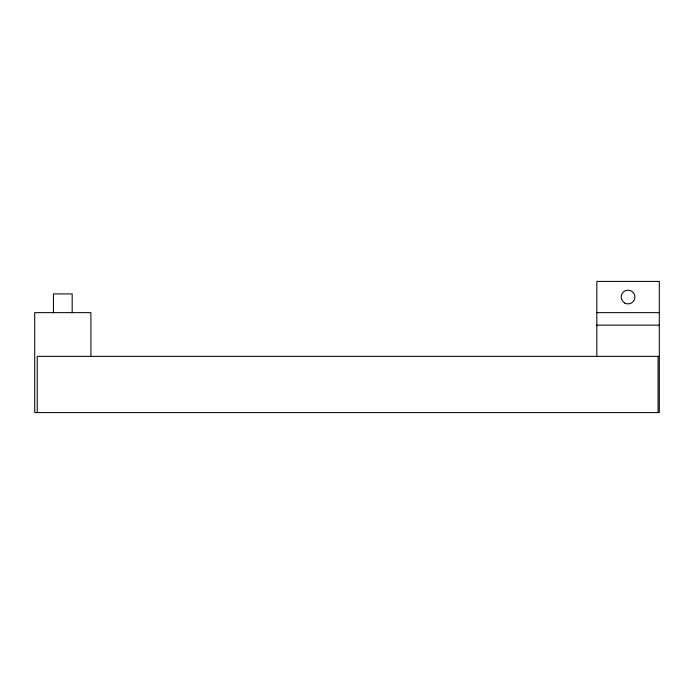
<?xml version="1.0" encoding="UTF-8"?>
<svg xmlns="http://www.w3.org/2000/svg" width="694" height="694" viewBox="0 0 694 694"><rect width="100%" height="100%" fill="white"/><g stroke="black" fill="none" stroke-linecap="round" stroke-linejoin="round"><path stroke-width="1.04" d="M596.84 312.647L659.3 312.647M596.84 325.139L659.3 325.139M659.3 356.369L37.224 356.369L37.224 412.583M658.077 356.369L658.077 412.583M596.84 356.369L596.84 281.417L659.3 281.417L659.3 412.583L34.7 412.583L34.7 312.647L90.914 312.647L90.914 356.369M72.176 312.647L72.176 293.909L53.438 293.909L53.438 312.647M624.635 302.983A6.871 6.871 0 0 0 634.941 297.032A6.871 6.871 0 0 0 624.635 291.081A6.871 6.871 0 0 0 624.635 302.983"/></g></svg>
